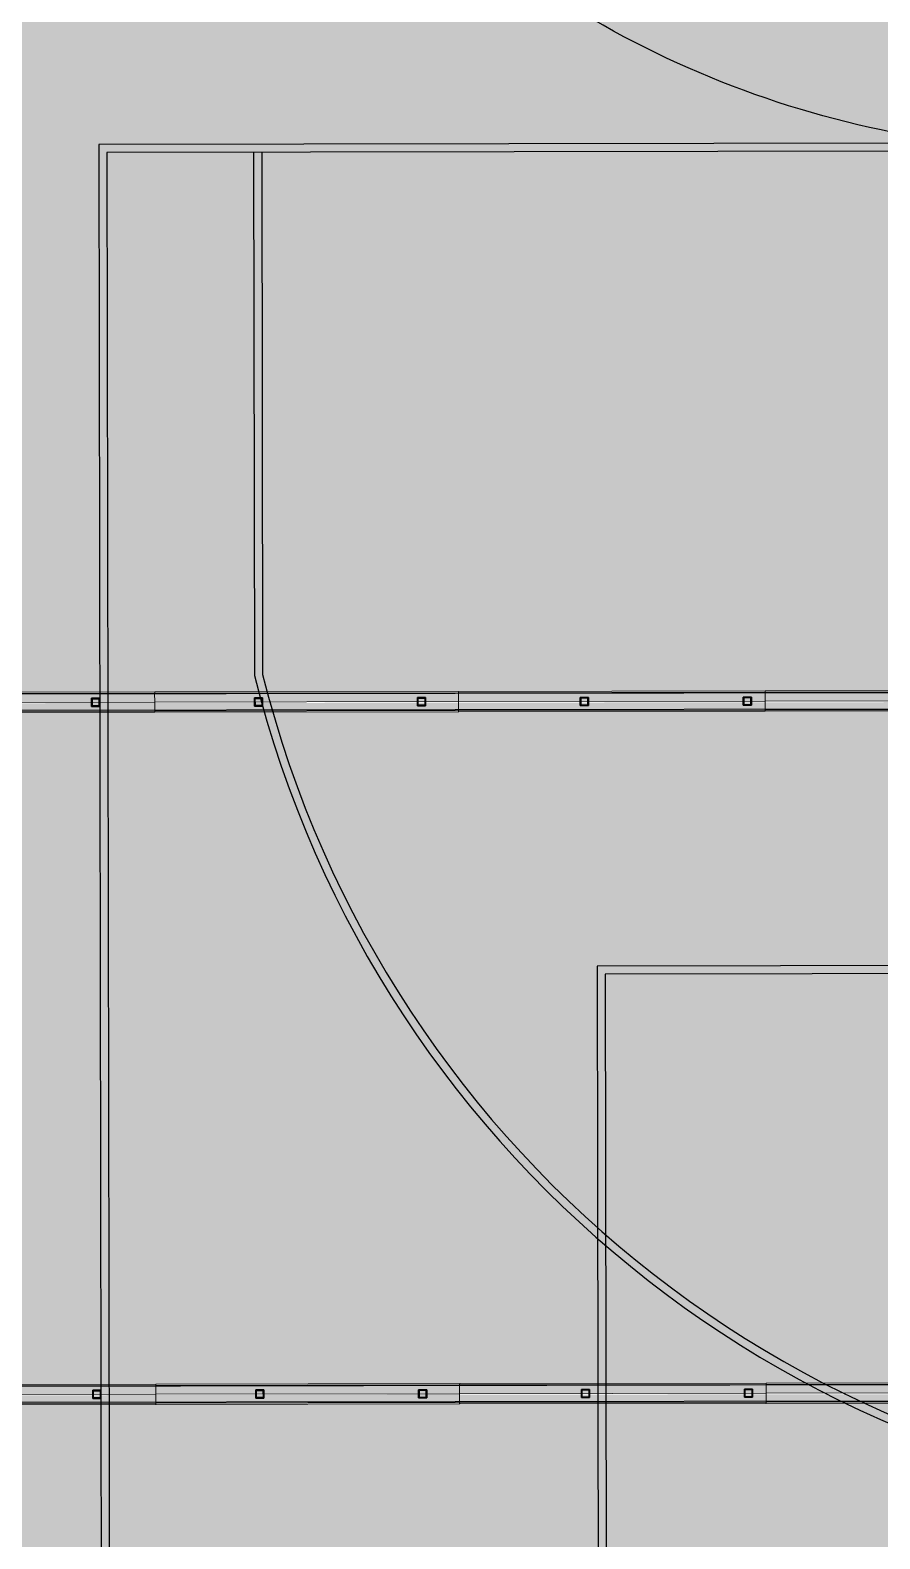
# Model space of a CAD drawing. Header units: inches. Extents: x 1693 to 10990, y 1878 to 5055.
# Drawn here: x 10303.15 to 10306.67, y 4361.85 to 4368.1 of the extents above; entities that cross this region are included whole.
import ezdxf

# ---------------------------------------------------------------- set-up
doc = ezdxf.new("R2010")
doc.units = ezdxf.units.IN
doc.linetypes.add('Rayas Pequeñas', pattern=[0.141111, 0.070556, -0.070556])
doc.layers.add('BLOQUE E-MOBILIARIO', color=7, linetype='Continuous')
doc.layers.add('BLOQUE E-MOBILIARIO_Pluma_Nº__28', color=7, linetype='Continuous', lineweight=35, true_color=0xa80f02)
doc.layers.add('CUBIERTA CALAMINON Y TRANSLUCIDO_Pluma_Nº__4', color=7, linetype='Continuous', lineweight=13, true_color=0x029e21)
doc.layers.add('CUBIERTA CALAMINON Y TRANSLUCIDO_Pluma_Nº__19', color=255, linetype='Continuous', lineweight=0)
doc.layers.add('CUBIERTA CALAMINON Y TRANSLUCIDO_Pluma_Nº__60', color=230, linetype='Continuous', lineweight=25)
pattern_1 = [(45, (0, 0), (-0.079549513, 0.079549513), []), (45, (-0.02652, 0.02652), (-0.079549513, 0.079549513), [])]

# ---------------------------------------------------------------- blocks, each defined once
blk = doc.blocks.new('SHS Conf en Caliente V 23[119]', base_point=(-9.0063, -396.4006))
at = {"layer": 'BLOQUE E-MOBILIARIO', "linetype": 'Continuous', "lineweight": 0, "true_color": 0xffffff}
h = blk.add_hatch(dxfattribs=at)
h.set_pattern_fill('ACERO', style=0, pattern_type=2)
h.set_pattern_definition(pattern_1)
h.paths.add_polyline_path([(-9.0219, -396.3689), (-9.038, -396.4162), (-8.9907, -396.4324), (-8.9745, -396.3851)])
h.paths.add_polyline_path([(-9.02, -396.3727), (-8.9783, -396.3869), (-8.9926, -396.4286), (-9.0342, -396.4143)], flags=0)
at = {"layer": 'BLOQUE E-MOBILIARIO_Pluma_Nº__28', "color": 14, "linetype": 'Rayas Pequeñas', "lineweight": 35, "true_color": 0xa80f02}
for p, q in [((-9.038, -396.4162), (-9.0219, -396.3689)), ((-8.9907, -396.4324), (-9.038, -396.4162)), ((-9.02, -396.3727), (-9.0342, -396.4143)), ((-9.0342, -396.4143), (-8.9926, -396.4286)), ((-9.0219, -396.3689), (-8.9745, -396.3851)), ((-8.9783, -396.3869), (-9.02, -396.3727)), ((-8.9926, -396.4286), (-8.9783, -396.3869)), ((-8.9745, -396.3851), (-8.9907, -396.4324))]:
    blk.add_line(p, q, dxfattribs=at)
blk = doc.blocks.new('SHS Conf en Caliente V 23[120]', base_point=(-9.9526, -396.0775))
at = {"layer": 'BLOQUE E-MOBILIARIO', "linetype": 'Continuous', "lineweight": 0, "true_color": 0xffffff}
h = blk.add_hatch(dxfattribs=at)
h.set_pattern_fill('ACERO', style=0, pattern_type=2)
h.set_pattern_definition(pattern_1)
h.paths.add_polyline_path([(-9.9682, -396.0458), (-9.9844, -396.0931), (-9.937, -396.1092), (-9.9209, -396.0619)])
h.paths.add_polyline_path([(-9.9663, -396.0496), (-9.9247, -396.0638), (-9.9389, -396.1054), (-9.9806, -396.0912)], flags=0)
at = {"layer": 'BLOQUE E-MOBILIARIO_Pluma_Nº__28', "color": 14, "linetype": 'Rayas Pequeñas', "lineweight": 35, "true_color": 0xa80f02}
for p, q in [((-9.9844, -396.0931), (-9.9682, -396.0458)), ((-9.9663, -396.0496), (-9.9806, -396.0912)), ((-9.9682, -396.0458), (-9.9209, -396.0619)), ((-9.9247, -396.0638), (-9.9663, -396.0496)), ((-9.9209, -396.0619), (-9.937, -396.1092)), ((-9.937, -396.1092), (-9.9844, -396.0931)), ((-9.9806, -396.0912), (-9.9389, -396.1054)), ((-9.9389, -396.1054), (-9.9247, -396.0638))]:
    blk.add_line(p, q, dxfattribs=at)
blk = doc.blocks.new('SHS Conf en Caliente V 23[121]', base_point=(-10.899, -395.7544))
at = {"layer": 'BLOQUE E-MOBILIARIO', "linetype": 'Continuous', "lineweight": 0, "true_color": 0xffffff}
h = blk.add_hatch(dxfattribs=at)
h.set_pattern_fill('ACERO', style=0, pattern_type=2)
h.set_pattern_definition(pattern_1)
h.paths.add_polyline_path([(-10.9146, -395.7226), (-10.9307, -395.77), (-10.8834, -395.7861), (-10.8672, -395.7388)])
h.paths.add_polyline_path([(-10.9127, -395.7265), (-10.8711, -395.7407), (-10.8853, -395.7823), (-10.9269, -395.7681)], flags=0)
at = {"layer": 'BLOQUE E-MOBILIARIO_Pluma_Nº__28', "color": 14, "linetype": 'Rayas Pequeñas', "lineweight": 35, "true_color": 0xa80f02}
for p, q in [((-10.9307, -395.77), (-10.9146, -395.7226)), ((-10.8834, -395.7861), (-10.9307, -395.77)), ((-10.9127, -395.7265), (-10.9269, -395.7681)), ((-10.9269, -395.7681), (-10.8853, -395.7823)), ((-10.9146, -395.7226), (-10.8672, -395.7388)), ((-10.8711, -395.7407), (-10.9127, -395.7265)), ((-10.8853, -395.7823), (-10.8711, -395.7407)), ((-10.8672, -395.7388), (-10.8834, -395.7861))]:
    blk.add_line(p, q, dxfattribs=at)
blk = doc.blocks.new('SHS Conf en Caliente V 23[122]', base_point=(-11.8453, -395.4313))
at = {"layer": 'BLOQUE E-MOBILIARIO', "linetype": 'Continuous', "lineweight": 0, "true_color": 0xffffff}
h = blk.add_hatch(dxfattribs=at)
h.set_pattern_fill('ACERO', style=0, pattern_type=2)
h.set_pattern_definition(pattern_1)
h.paths.add_polyline_path([(-11.8609, -395.3995), (-11.8771, -395.4468), (-11.8298, -395.463), (-11.8136, -395.4157)])
h.paths.add_polyline_path([(-11.8591, -395.4033), (-11.8174, -395.4175), (-11.8316, -395.4592), (-11.8733, -395.445)], flags=0)
at = {"layer": 'BLOQUE E-MOBILIARIO_Pluma_Nº__28', "color": 14, "linetype": 'Rayas Pequeñas', "lineweight": 35, "true_color": 0xa80f02}
for p, q in [((-11.8771, -395.4468), (-11.8609, -395.3995)), ((-11.8591, -395.4033), (-11.8733, -395.445)), ((-11.8609, -395.3995), (-11.8136, -395.4157)), ((-11.8174, -395.4175), (-11.8591, -395.4033)), ((-11.8298, -395.463), (-11.8771, -395.4468)), ((-11.8733, -395.445), (-11.8316, -395.4592)), ((-11.8316, -395.4592), (-11.8174, -395.4175)), ((-11.8136, -395.4157), (-11.8298, -395.463))]:
    blk.add_line(p, q, dxfattribs=at)
blk = doc.blocks.new('SHS Conf en Caliente V 23[123]', base_point=(-12.7917, -395.1081))
at = {"layer": 'BLOQUE E-MOBILIARIO', "linetype": 'Continuous', "lineweight": 0, "true_color": 0xffffff}
h = blk.add_hatch(dxfattribs=at)
h.set_pattern_fill('ACERO', style=0, pattern_type=2)
h.set_pattern_definition(pattern_1)
h.paths.add_polyline_path([(-12.8073, -395.0764), (-12.8234, -395.1237), (-12.7761, -395.1399), (-12.76, -395.0925)])
h.paths.add_polyline_path([(-12.8054, -395.0802), (-12.7638, -395.0944), (-12.778, -395.1361), (-12.8196, -395.1218)], flags=0)
at = {"layer": 'BLOQUE E-MOBILIARIO_Pluma_Nº__28', "color": 14, "linetype": 'Rayas Pequeñas', "lineweight": 35, "true_color": 0xa80f02}
for p, q in [((-12.8234, -395.1237), (-12.8073, -395.0764)), ((-12.7761, -395.1399), (-12.8234, -395.1237)), ((-12.8054, -395.0802), (-12.8196, -395.1218)), ((-12.8196, -395.1218), (-12.778, -395.1361)), ((-12.8073, -395.0764), (-12.76, -395.0925)), ((-12.7638, -395.0944), (-12.8054, -395.0802)), ((-12.778, -395.1361), (-12.7638, -395.0944)), ((-12.76, -395.0925), (-12.7761, -395.1399))]:
    blk.add_line(p, q, dxfattribs=at)
blk = doc.blocks.new('SHS Conf en Caliente V 23[148]', base_point=(-10.3796, -400.4226))
at = {"layer": 'BLOQUE E-MOBILIARIO', "linetype": 'Continuous', "lineweight": 0, "true_color": 0xffffff}
h = blk.add_hatch(dxfattribs=at)
h.set_pattern_fill('ACERO', style=0, pattern_type=2)
h.set_pattern_definition(pattern_1)
h.paths.add_polyline_path([(-10.3951, -400.3909), (-10.4113, -400.4382), (-10.364, -400.4544), (-10.3478, -400.4071)])
h.paths.add_polyline_path([(-10.3933, -400.3947), (-10.3516, -400.4089), (-10.3659, -400.4506), (-10.4075, -400.4364)], flags=0)
at = {"layer": 'BLOQUE E-MOBILIARIO_Pluma_Nº__28', "color": 14, "linetype": 'Rayas Pequeñas', "lineweight": 35, "true_color": 0xa80f02}
for p, q in [((-10.4113, -400.4382), (-10.3951, -400.3909)), ((-10.3933, -400.3947), (-10.4075, -400.4364)), ((-10.3951, -400.3909), (-10.3478, -400.4071)), ((-10.3516, -400.4089), (-10.3933, -400.3947)), ((-10.3659, -400.4506), (-10.3516, -400.4089)), ((-10.3478, -400.4071), (-10.364, -400.4544)), ((-10.364, -400.4544), (-10.4113, -400.4382)), ((-10.4075, -400.4364), (-10.3659, -400.4506))]:
    blk.add_line(p, q, dxfattribs=at)
blk = doc.blocks.new('SHS Conf en Caliente V 23[149]', base_point=(-11.3259, -400.0995))
at = {"layer": 'BLOQUE E-MOBILIARIO', "linetype": 'Continuous', "lineweight": 0, "true_color": 0xffffff}
h = blk.add_hatch(dxfattribs=at)
h.set_pattern_fill('ACERO', style=0, pattern_type=2)
h.set_pattern_definition(pattern_1)
h.paths.add_polyline_path([(-11.3415, -400.0678), (-11.3577, -400.1151), (-11.3103, -400.1313), (-11.2942, -400.0839)])
h.paths.add_polyline_path([(-11.3396, -400.0716), (-11.298, -400.0858), (-11.3122, -400.1274), (-11.3539, -400.1132)], flags=0)
at = {"layer": 'BLOQUE E-MOBILIARIO_Pluma_Nº__28', "color": 14, "linetype": 'Rayas Pequeñas', "lineweight": 35, "true_color": 0xa80f02}
for p, q in [((-11.3577, -400.1151), (-11.3415, -400.0678)), ((-11.3103, -400.1313), (-11.3577, -400.1151)), ((-11.3396, -400.0716), (-11.3539, -400.1132)), ((-11.3539, -400.1132), (-11.3122, -400.1274)), ((-11.3415, -400.0678), (-11.2942, -400.0839)), ((-11.298, -400.0858), (-11.3396, -400.0716)), ((-11.3122, -400.1274), (-11.298, -400.0858)), ((-11.2942, -400.0839), (-11.3103, -400.1313))]:
    blk.add_line(p, q, dxfattribs=at)
blk = doc.blocks.new('SHS Conf en Caliente V 23[150]', base_point=(-12.2723, -399.7764))
at = {"layer": 'BLOQUE E-MOBILIARIO', "linetype": 'Continuous', "lineweight": 0, "true_color": 0xffffff}
h = blk.add_hatch(dxfattribs=at)
h.set_pattern_fill('ACERO', style=0, pattern_type=2)
h.set_pattern_definition(pattern_1)
h.paths.add_polyline_path([(-12.2879, -399.7447), (-12.304, -399.792), (-12.2567, -399.8081), (-12.2405, -399.7608)])
h.paths.add_polyline_path([(-12.286, -399.7485), (-12.2444, -399.7627), (-12.2586, -399.8043), (-12.3002, -399.7901)], flags=0)
at = {"layer": 'BLOQUE E-MOBILIARIO_Pluma_Nº__28', "color": 14, "linetype": 'Rayas Pequeñas', "lineweight": 35, "true_color": 0xa80f02}
for p, q in [((-12.304, -399.792), (-12.2879, -399.7447)), ((-12.286, -399.7485), (-12.3002, -399.7901)), ((-12.2879, -399.7447), (-12.2405, -399.7608)), ((-12.2444, -399.7627), (-12.286, -399.7485)), ((-12.2586, -399.8043), (-12.2444, -399.7627)), ((-12.2405, -399.7608), (-12.2567, -399.8081)), ((-12.2567, -399.8081), (-12.304, -399.792)), ((-12.3002, -399.7901), (-12.2586, -399.8043))]:
    blk.add_line(p, q, dxfattribs=at)
blk = doc.blocks.new('SHS Conf en Caliente V 23[151]', base_point=(-13.2186, -399.4533))
at = {"layer": 'BLOQUE E-MOBILIARIO', "linetype": 'Continuous', "lineweight": 0, "true_color": 0xffffff}
h = blk.add_hatch(dxfattribs=at)
h.set_pattern_fill('ACERO', style=0, pattern_type=2)
h.set_pattern_definition(pattern_1)
h.paths.add_polyline_path([(-13.2342, -399.4215), (-13.2504, -399.4688), (-13.2031, -399.485), (-13.1869, -399.4377)])
h.paths.add_polyline_path([(-13.2323, -399.4253), (-13.1907, -399.4396), (-13.2049, -399.4812), (-13.2466, -399.467)], flags=0)
at = {"layer": 'BLOQUE E-MOBILIARIO_Pluma_Nº__28', "color": 14, "linetype": 'Rayas Pequeñas', "lineweight": 35, "true_color": 0xa80f02}
for p, q in [((-13.2504, -399.4688), (-13.2342, -399.4215)), ((-13.2031, -399.485), (-13.2504, -399.4688)), ((-13.2323, -399.4253), (-13.2466, -399.467)), ((-13.2466, -399.467), (-13.2049, -399.4812)), ((-13.2342, -399.4215), (-13.1869, -399.4377)), ((-13.1907, -399.4396), (-13.2323, -399.4253)), ((-13.2049, -399.4812), (-13.1907, -399.4396)), ((-13.1869, -399.4377), (-13.2031, -399.485))]:
    blk.add_line(p, q, dxfattribs=at)
blk = doc.blocks.new('SHS Conf en Caliente V 23[152]', base_point=(-14.165, -399.1301))
at = {"layer": 'BLOQUE E-MOBILIARIO', "linetype": 'Continuous', "lineweight": 0, "true_color": 0xffffff}
h = blk.add_hatch(dxfattribs=at)
h.set_pattern_fill('ACERO', style=0, pattern_type=2)
h.set_pattern_definition(pattern_1)
h.paths.add_polyline_path([(-14.1806, -399.0984), (-14.1967, -399.1457), (-14.1494, -399.1619), (-14.1333, -399.1146)])
h.paths.add_polyline_path([(-14.1787, -399.1022), (-14.1371, -399.1164), (-14.1513, -399.1581), (-14.1929, -399.1438)], flags=0)
at = {"layer": 'BLOQUE E-MOBILIARIO_Pluma_Nº__28', "color": 14, "linetype": 'Rayas Pequeñas', "lineweight": 35, "true_color": 0xa80f02}
for p, q in [((-14.1967, -399.1457), (-14.1806, -399.0984)), ((-14.1787, -399.1022), (-14.1929, -399.1438)), ((-14.1806, -399.0984), (-14.1333, -399.1146)), ((-14.1371, -399.1164), (-14.1787, -399.1022)), ((-14.1513, -399.1581), (-14.1371, -399.1164)), ((-14.1333, -399.1146), (-14.1494, -399.1619)), ((-14.1494, -399.1619), (-14.1967, -399.1457)), ((-14.1929, -399.1438), (-14.1513, -399.1581))]:
    blk.add_line(p, q, dxfattribs=at)

msp = doc.modelspace()

# ---------------------------------------------------------------- hatches: boundary and pattern name
at = {"layer": 'CUBIERTA CALAMINON Y TRANSLUCIDO_Pluma_Nº__19', "linetype": 'Continuous', "lineweight": 0}
h = msp.add_hatch(color=255, dxfattribs=at)
h.set_gradient(color1=(199, 200, 202), color2=(0, 0, 0), one_color=1, name='INVCYLINDER')
h.paths.add_polyline_path([(10295.9508, 4368.1721), (10295.949, 4365.3032), (10317.9889, 4365.34), (10317.9878, 4368.1984)])
h = msp.add_hatch(color=255, dxfattribs=at)
h.set_gradient(color1=(255, 255, 255), color2=(0, 0, 0), one_color=1, name='INVCYLINDER')
h.paths.add_polyline_path([(10295.9556, 4365.3032), (10295.9539, 4362.4342), (10317.9938, 4362.471), (10317.9926, 4365.3295)])
h = msp.add_hatch(color=255, dxfattribs=at)
h.set_gradient(color1=(199, 200, 202), color2=(0, 0, 0), one_color=1, name='INVCYLINDER')
h.paths.add_polyline_path([(10295.9604, 4362.4343), (10295.9586, 4359.5653), (10317.9985, 4359.6021), (10317.9973, 4362.4605)])

# ---------------------------------------------------------------- linework, layer by layer
at = {"layer": 'CUBIERTA CALAMINON Y TRANSLUCIDO_Pluma_Nº__4', "color": 104, "linetype": 'Continuous', "lineweight": 5, "true_color": 0x029e21, "flags": 128}
for points in [[(10297.16, 4365.342), (10297.7497, 4365.343), (10298.8653, 4365.3448), (10300.0204, 4365.3468), (10301.2098, 4365.3487), (10302.428, 4365.3508), (10303.6693, 4365.3528), (10304.9282, 4365.3549), (10306.1987, 4365.3571), (10307.4752, 4365.3592), (10308.7516, 4365.3613), (10310.0221, 4365.3635), (10311.281, 4365.3656), (10312.5224, 4365.3676), (10313.7405, 4365.3697), (10314.9299, 4365.3716), (10316.0851, 4365.3736), (10317.2007, 4365.3754), (10317.7903, 4365.3764)], [(10317.7877, 4365.3818), (10316.0826, 4365.379), (10314.9278, 4365.377), (10313.7387, 4365.3751), (10312.5209, 4365.373), (10311.2799, 4365.371), (10310.0214, 4365.3689), (10308.7512, 4365.3667), (10307.4752, 4365.3646), (10306.1991, 4365.3625), (10304.9289, 4365.3603), (10303.6704, 4365.3582), (10302.4294, 4365.3562), (10301.2116, 4365.3541), (10300.0225, 4365.3522), (10298.8677, 4365.3502), (10297.1626, 4365.3474)], [(10315.7626, 4365.373), (10314.9299, 4365.3716), (10313.7405, 4365.3697), (10312.5224, 4365.3676), (10311.281, 4365.3656), (10310.0221, 4365.3635), (10308.7516, 4365.3613), (10307.4752, 4365.3592), (10306.1987, 4365.3571), (10304.9282, 4365.3549), (10303.6693, 4365.3528), (10302.428, 4365.3508), (10301.2098, 4365.3487), (10300.0204, 4365.3468), (10299.1877, 4365.3454)], [(10315.7499, 4365.3784), (10314.9278, 4365.377), (10313.7387, 4365.3751), (10312.5209, 4365.373), (10311.2799, 4365.371), (10310.0214, 4365.3689), (10308.7512, 4365.3667), (10307.4752, 4365.3646), (10306.1991, 4365.3625), (10304.9289, 4365.3603), (10303.6704, 4365.3582), (10302.4294, 4365.3562), (10301.2116, 4365.3541), (10300.0225, 4365.3522), (10299.2004, 4365.3508)], [(10297.7497, 4365.3062), (10298.8653, 4365.308), (10300.0205, 4365.31), (10301.2099, 4365.3119), (10302.428, 4365.314), (10303.6694, 4365.3161), (10304.9283, 4365.3182), (10306.1988, 4365.3203), (10307.4617, 4365.3224)], [(10299.1878, 4365.3086), (10300.0205, 4365.31), (10301.2099, 4365.3119), (10302.428, 4365.314), (10303.6694, 4365.3161), (10304.9283, 4365.3182), (10306.1988, 4365.3203), (10307.4617, 4365.3224)], [(10303.6704, 4365.3582), (10303.6702, 4365.3581), (10303.67, 4365.3578), (10303.6698, 4365.3573), (10303.6697, 4365.3567), (10303.6695, 4365.3558), (10303.6694, 4365.3549), (10303.6694, 4365.3539), (10303.6693, 4365.3528), (10303.6694, 4365.3161), (10303.6695, 4365.2793), (10303.6695, 4365.2782), (10303.6696, 4365.2772), (10303.6697, 4365.2763), (10303.6698, 4365.2754), (10303.67, 4365.2748), (10303.6701, 4365.2743), (10303.6704, 4365.274), (10303.6706, 4365.2739)], [(10303.6704, 4365.3582), (10303.6702, 4365.3581), (10303.67, 4365.3578), (10303.6698, 4365.3573), (10303.6697, 4365.3567), (10303.6695, 4365.3558), (10303.6694, 4365.3549), (10303.6694, 4365.3539), (10303.6693, 4365.3528), (10303.6694, 4365.3161), (10303.6695, 4365.2793), (10303.6695, 4365.2782), (10303.6696, 4365.2772), (10303.6697, 4365.2763), (10303.6698, 4365.2754), (10303.67, 4365.2748), (10303.6701, 4365.2743), (10303.6704, 4365.274), (10303.6706, 4365.2739)], [(10304.9289, 4365.3603), (10304.9288, 4365.3602), (10304.9286, 4365.3599), (10304.9285, 4365.3594), (10304.9284, 4365.3588), (10304.9283, 4365.3579), (10304.9282, 4365.357), (10304.9282, 4365.356), (10304.9282, 4365.3549), (10304.9283, 4365.3182), (10304.9283, 4365.2814), (10304.9283, 4365.2803), (10304.9284, 4365.2793), (10304.9284, 4365.2784), (10304.9285, 4365.2775), (10304.9286, 4365.2769), (10304.9288, 4365.2764), (10304.9289, 4365.2761), (10304.9291, 4365.276)], [(10304.9289, 4365.3603), (10304.9288, 4365.3602), (10304.9286, 4365.3599), (10304.9285, 4365.3594), (10304.9284, 4365.3588), (10304.9283, 4365.3579), (10304.9282, 4365.357), (10304.9282, 4365.356), (10304.9282, 4365.3549), (10304.9283, 4365.3182), (10304.9283, 4365.2814), (10304.9283, 4365.2803), (10304.9284, 4365.2793), (10304.9284, 4365.2784), (10304.9285, 4365.2775), (10304.9286, 4365.2769), (10304.9288, 4365.2764), (10304.9289, 4365.2761), (10304.9291, 4365.276)], [(10306.1991, 4365.3625), (10306.199, 4365.3624), (10306.199, 4365.3621), (10306.1989, 4365.3616), (10306.1989, 4365.3609), (10306.1988, 4365.3601), (10306.1988, 4365.3591), (10306.1988, 4365.3581), (10306.1987, 4365.3571), (10306.1988, 4365.3203), (10306.1989, 4365.2835), (10306.1989, 4365.2824), (10306.1989, 4365.2814), (10306.1989, 4365.2805), (10306.199, 4365.2797), (10306.199, 4365.279), (10306.1991, 4365.2785), (10306.1992, 4365.2782), (10306.1992, 4365.2781)], [(10306.1991, 4365.3625), (10306.199, 4365.3624), (10306.199, 4365.3621), (10306.1989, 4365.3616), (10306.1989, 4365.3609), (10306.1988, 4365.3601), (10306.1988, 4365.3591), (10306.1988, 4365.3581), (10306.1987, 4365.3571), (10306.1988, 4365.3203), (10306.1989, 4365.2835), (10306.1989, 4365.2824), (10306.1989, 4365.2814), (10306.1989, 4365.2805), (10306.199, 4365.2797), (10306.199, 4365.279), (10306.1991, 4365.2785), (10306.1992, 4365.2782), (10306.1992, 4365.2781)], [(10317.7904, 4365.3028), (10316.0852, 4365.3), (10314.9301, 4365.2981), (10313.7407, 4365.2961), (10312.5225, 4365.294), (10311.2811, 4365.292), (10310.0223, 4365.2899), (10308.7517, 4365.2878), (10307.4753, 4365.2856), (10306.1989, 4365.2835), (10304.9283, 4365.2814), (10303.6695, 4365.2793), (10302.4281, 4365.2772), (10301.2099, 4365.2752), (10300.0205, 4365.2732), (10298.8654, 4365.2712), (10297.1602, 4365.2684)], [(10317.7878, 4365.2974), (10316.0827, 4365.2946), (10314.9279, 4365.2927), (10313.7389, 4365.2907), (10312.521, 4365.2886), (10311.28, 4365.2866), (10310.0215, 4365.2845), (10308.7514, 4365.2824), (10307.4753, 4365.2802), (10306.1992, 4365.2781), (10304.9291, 4365.276), (10303.6706, 4365.2739), (10302.4296, 4365.2718), (10301.2117, 4365.2698), (10300.0227, 4365.2678), (10298.8679, 4365.2658), (10297.1628, 4365.263)], [(10315.7627, 4365.2995), (10314.9301, 4365.2981), (10313.7407, 4365.2961), (10312.5225, 4365.294), (10311.2811, 4365.292), (10310.0223, 4365.2899), (10308.7517, 4365.2878), (10307.4753, 4365.2856), (10306.1989, 4365.2835), (10304.9283, 4365.2814), (10303.6695, 4365.2793), (10302.4281, 4365.2772), (10301.2099, 4365.2752), (10300.0205, 4365.2732), (10299.1879, 4365.2718)], [(10315.7501, 4365.294), (10314.9279, 4365.2927), (10313.7389, 4365.2907), (10312.521, 4365.2886), (10311.28, 4365.2866), (10310.0215, 4365.2845), (10308.7514, 4365.2824), (10307.4753, 4365.2802), (10306.1992, 4365.2781), (10304.9291, 4365.276), (10303.6706, 4365.2739), (10302.4296, 4365.2718), (10301.2117, 4365.2698), (10300.0227, 4365.2678), (10299.2005, 4365.2664)], [(10297.1648, 4362.473), (10297.7545, 4362.474), (10298.87, 4362.4759), (10300.0252, 4362.4778), (10301.2146, 4362.4798), (10302.4328, 4362.4818), (10303.6741, 4362.4839), (10304.933, 4362.486), (10306.2035, 4362.4881), (10307.48, 4362.4903), (10308.7564, 4362.4924), (10310.0269, 4362.4945), (10311.2858, 4362.4966), (10312.5272, 4362.4987), (10313.7453, 4362.5007), (10314.9347, 4362.5027), (10316.0899, 4362.5047), (10317.2055, 4362.5065), (10317.7951, 4362.5075)], [(10317.7925, 4362.5129), (10316.0874, 4362.51), (10314.9326, 4362.5081), (10313.7435, 4362.5061), (10312.5257, 4362.5041), (10311.2847, 4362.502), (10310.0262, 4362.4999), (10308.756, 4362.4978), (10307.4799, 4362.4957), (10306.2039, 4362.4935), (10304.9337, 4362.4914), (10303.6752, 4362.4893), (10302.4342, 4362.4872), (10301.2164, 4362.4852), (10300.0273, 4362.4832), (10298.8725, 4362.4813), (10297.1674, 4362.4785)], [(10315.7674, 4362.5041), (10314.9347, 4362.5027), (10313.7453, 4362.5007), (10312.5272, 4362.4987), (10311.2858, 4362.4966), (10310.0269, 4362.4945), (10308.7564, 4362.4924), (10307.48, 4362.4903), (10306.2035, 4362.4881), (10304.933, 4362.486), (10303.6741, 4362.4839), (10302.4328, 4362.4818), (10301.2146, 4362.4798), (10300.0252, 4362.4778), (10299.1925, 4362.4764)], [(10315.7547, 4362.5095), (10314.9326, 4362.5081), (10313.7435, 4362.5061), (10312.5257, 4362.5041), (10311.2847, 4362.502), (10310.0262, 4362.4999), (10308.756, 4362.4978), (10307.4799, 4362.4957), (10306.2039, 4362.4935), (10304.9337, 4362.4914), (10303.6752, 4362.4893), (10302.4342, 4362.4872), (10301.2164, 4362.4852), (10300.0273, 4362.4832), (10299.2052, 4362.4819)], [(10304.9337, 4362.4914), (10304.9336, 4362.4913), (10304.9334, 4362.491), (10304.9333, 4362.4905), (10304.9332, 4362.4898), (10304.9331, 4362.489), (10304.933, 4362.4881), (10304.933, 4362.4871), (10304.933, 4362.486), (10304.933, 4362.4492), (10304.9331, 4362.4124), (10304.9331, 4362.4114), (10304.9332, 4362.4104), (10304.9332, 4362.4094), (10304.9333, 4362.4086), (10304.9334, 4362.408), (10304.9336, 4362.4075), (10304.9337, 4362.4071), (10304.9338, 4362.407)], [(10304.9337, 4362.4914), (10304.9336, 4362.4913), (10304.9334, 4362.491), (10304.9333, 4362.4905), (10304.9332, 4362.4898), (10304.9331, 4362.489), (10304.933, 4362.4881), (10304.933, 4362.4871), (10304.933, 4362.486), (10304.933, 4362.4492), (10304.9331, 4362.4124), (10304.9331, 4362.4114), (10304.9332, 4362.4104), (10304.9332, 4362.4094), (10304.9333, 4362.4086), (10304.9334, 4362.408), (10304.9336, 4362.4075), (10304.9337, 4362.4071), (10304.9338, 4362.407)], [(10306.2039, 4362.4935), (10306.2038, 4362.4934), (10306.2038, 4362.4931), (10306.2037, 4362.4926), (10306.2036, 4362.492), (10306.2036, 4362.4911), (10306.2036, 4362.4902), (10306.2035, 4362.4892), (10306.2035, 4362.4881), (10306.2036, 4362.4514), (10306.2037, 4362.4146), (10306.2037, 4362.4135), (10306.2037, 4362.4125), (10306.2037, 4362.4116), (10306.2038, 4362.4107), (10306.2038, 4362.4101), (10306.2039, 4362.4096), (10306.204, 4362.4093), (10306.204, 4362.4092)], [(10306.2039, 4362.4935), (10306.2038, 4362.4934), (10306.2038, 4362.4931), (10306.2037, 4362.4926), (10306.2036, 4362.492), (10306.2036, 4362.4911), (10306.2036, 4362.4902), (10306.2035, 4362.4892), (10306.2035, 4362.4881), (10306.2036, 4362.4514), (10306.2037, 4362.4146), (10306.2037, 4362.4135), (10306.2037, 4362.4125), (10306.2037, 4362.4116), (10306.2038, 4362.4107), (10306.2038, 4362.4101), (10306.2039, 4362.4096), (10306.204, 4362.4093), (10306.204, 4362.4092)], [(10317.7952, 4362.4339), (10316.09, 4362.4311), (10314.9348, 4362.4291), (10313.7455, 4362.4272), (10312.5273, 4362.4251), (10311.2859, 4362.423), (10310.0271, 4362.4209), (10308.7565, 4362.4188), (10307.4801, 4362.4167), (10306.2037, 4362.4146), (10304.9331, 4362.4124), (10303.6743, 4362.4103), (10302.4329, 4362.4083), (10301.2147, 4362.4062), (10300.0253, 4362.4042), (10298.8702, 4362.4023), (10297.1649, 4362.3995)], [(10317.7926, 4362.4285), (10316.0875, 4362.4257), (10314.9327, 4362.4237), (10313.7437, 4362.4218), (10312.5258, 4362.4197), (10311.2848, 4362.4176), (10310.0263, 4362.4155), (10308.7561, 4362.4134), (10307.4801, 4362.4113), (10306.204, 4362.4092), (10304.9338, 4362.407), (10303.6754, 4362.4049), (10302.4343, 4362.4029), (10301.2165, 4362.4008), (10300.0275, 4362.3988), (10298.8727, 4362.3969), (10297.1676, 4362.3941)], [(10297.7545, 4362.4372), (10298.8701, 4362.4391), (10300.0253, 4362.441), (10301.2146, 4362.443), (10302.4328, 4362.4451), (10303.6742, 4362.4471), (10304.933, 4362.4492), (10306.2036, 4362.4514), (10307.4665, 4362.4535)], [(10299.1926, 4362.4396), (10300.0253, 4362.441), (10301.2146, 4362.443), (10302.4328, 4362.4451), (10303.6742, 4362.4471), (10304.933, 4362.4492), (10306.2036, 4362.4514), (10307.4665, 4362.4535)], [(10315.7675, 4362.4305), (10314.9348, 4362.4291), (10313.7455, 4362.4272), (10312.5273, 4362.4251), (10311.2859, 4362.423), (10310.0271, 4362.4209), (10308.7565, 4362.4188), (10307.4801, 4362.4167), (10306.2037, 4362.4146), (10304.9331, 4362.4124), (10303.6743, 4362.4103), (10302.4329, 4362.4083), (10301.2147, 4362.4062), (10300.0253, 4362.4042), (10299.1927, 4362.4029)], [(10303.6752, 4362.4893), (10303.675, 4362.4892), (10303.6748, 4362.4889), (10303.6746, 4362.4884), (10303.6744, 4362.4877), (10303.6743, 4362.4869), (10303.6742, 4362.486), (10303.6742, 4362.485), (10303.6741, 4362.4839), (10303.6742, 4362.4471), (10303.6743, 4362.4103), (10303.6743, 4362.4093), (10303.6743, 4362.4083), (10303.6744, 4362.4073), (10303.6746, 4362.4065), (10303.6747, 4362.4059), (10303.6749, 4362.4054), (10303.6751, 4362.405), (10303.6754, 4362.4049)], [(10303.6752, 4362.4893), (10303.675, 4362.4892), (10303.6748, 4362.4889), (10303.6746, 4362.4884), (10303.6744, 4362.4877), (10303.6743, 4362.4869), (10303.6742, 4362.486), (10303.6742, 4362.485), (10303.6741, 4362.4839), (10303.6742, 4362.4471), (10303.6743, 4362.4103), (10303.6743, 4362.4093), (10303.6743, 4362.4083), (10303.6744, 4362.4073), (10303.6746, 4362.4065), (10303.6747, 4362.4059), (10303.6749, 4362.4054), (10303.6751, 4362.405), (10303.6754, 4362.4049)], [(10315.7549, 4362.4251), (10314.9327, 4362.4237), (10313.7437, 4362.4218), (10312.5258, 4362.4197), (10311.2848, 4362.4176), (10310.0263, 4362.4155), (10308.7561, 4362.4134), (10307.4801, 4362.4113), (10306.204, 4362.4092), (10304.9338, 4362.407), (10303.6754, 4362.4049), (10302.4343, 4362.4029), (10301.2165, 4362.4008), (10300.0275, 4362.3988), (10299.2053, 4362.3975)]]:
    msp.add_lwpolyline(points, dxfattribs=at)
at = {"layer": 'CUBIERTA CALAMINON Y TRANSLUCIDO_Pluma_Nº__60', "color": 230, "linetype": 'Continuous', "lineweight": 25}
for p, q in [((10304.0793, 4367.595), (10304.0829, 4365.4267)), ((10304.113, 4367.5951), (10304.1167, 4365.4309)), ((10317.3138, 4365.3726), (10296.7252, 4365.3382)), ((10317.314, 4365.3051), (10296.7254, 4365.2707)), ((10317.3186, 4362.5037), (10296.73, 4362.4693)), ((10317.3188, 4362.4362), (10296.7302, 4362.4018))]:
    msp.add_line(p, q, dxfattribs=at)
at = {"layer": 'CUBIERTA CALAMINON Y TRANSLUCIDO_Pluma_Nº__60', "color": 230, "linetype": 'Continuous', "lineweight": 25, "flags": 128}
msp.add_lwpolyline([(10313.5906, 4371.6612, -0.414214), (10309.5471, 4367.6041), (10307.522, 4367.6008, -0.414214), (10303.465, 4371.6442)], format="xyb", dxfattribs=at)
for points in [[(10313.6469, 4358.1604), (10313.6311, 4367.6447), (10303.4379, 4367.6277), (10303.4538, 4358.1434)], [(10313.6131, 4358.1603), (10313.5974, 4367.6109), (10303.4717, 4367.594), (10303.4875, 4358.1434)]]:
    msp.add_lwpolyline(points, dxfattribs=at)
for points in [[(10311.5779, 4364.2323), (10305.5025, 4364.2222), (10305.5228, 4352.0714), (10311.5982, 4352.0816)], [(10311.5442, 4364.1985), (10305.5363, 4364.1885), (10305.5565, 4352.1052), (10311.5644, 4352.1153)]]:
    msp.add_lwpolyline(points, close=True, dxfattribs=at)
at = {"layer": 'CUBIERTA CALAMINON Y TRANSLUCIDO_Pluma_Nº__60', "color": 230, "linetype": 'Continuous', "lineweight": 25}
for radius, start, end in [(4.5903, 194.02622, 346.16511), (4.5565, 194.07798, 346.11336)]:
    msp.add_arc((10308.5363, 4366.5393), radius, start, end, dxfattribs=at)

# ---------------------------------------------------------------- block references
at = {"layer": 'BLOQUE E-MOBILIARIO', "color": 5, "linetype": 'Rayas Pequeñas', "lineweight": 13, "xscale": 0.6750421965442606, "yscale": 0.6750421965442606, "zscale": 0.6750421965442606, "rotation": 18.94787699857764}
for name, p in [('SHS Conf en Caliente V 23[123]', (10303.425, 4365.3156)), ('SHS Conf en Caliente V 23[122]', (10304.1, 4365.3168)), ('SHS Conf en Caliente V 23[121]', (10304.7751, 4365.3179)), ('SHS Conf en Caliente V 23[120]', (10305.4501, 4365.319)), ('SHS Conf en Caliente V 23[119]', (10306.1251, 4365.3202)), ('SHS Conf en Caliente V 23[152]', (10303.4298, 4362.4467)), ('SHS Conf en Caliente V 23[151]', (10304.1048, 4362.4478)), ('SHS Conf en Caliente V 23[150]', (10304.7799, 4362.449)), ('SHS Conf en Caliente V 23[149]', (10305.4549, 4362.4501)), ('SHS Conf en Caliente V 23[148]', (10306.1299, 4362.4512))]:
    msp.add_blockref(name, p, dxfattribs=at)

doc.saveas('drawing.dxf')
